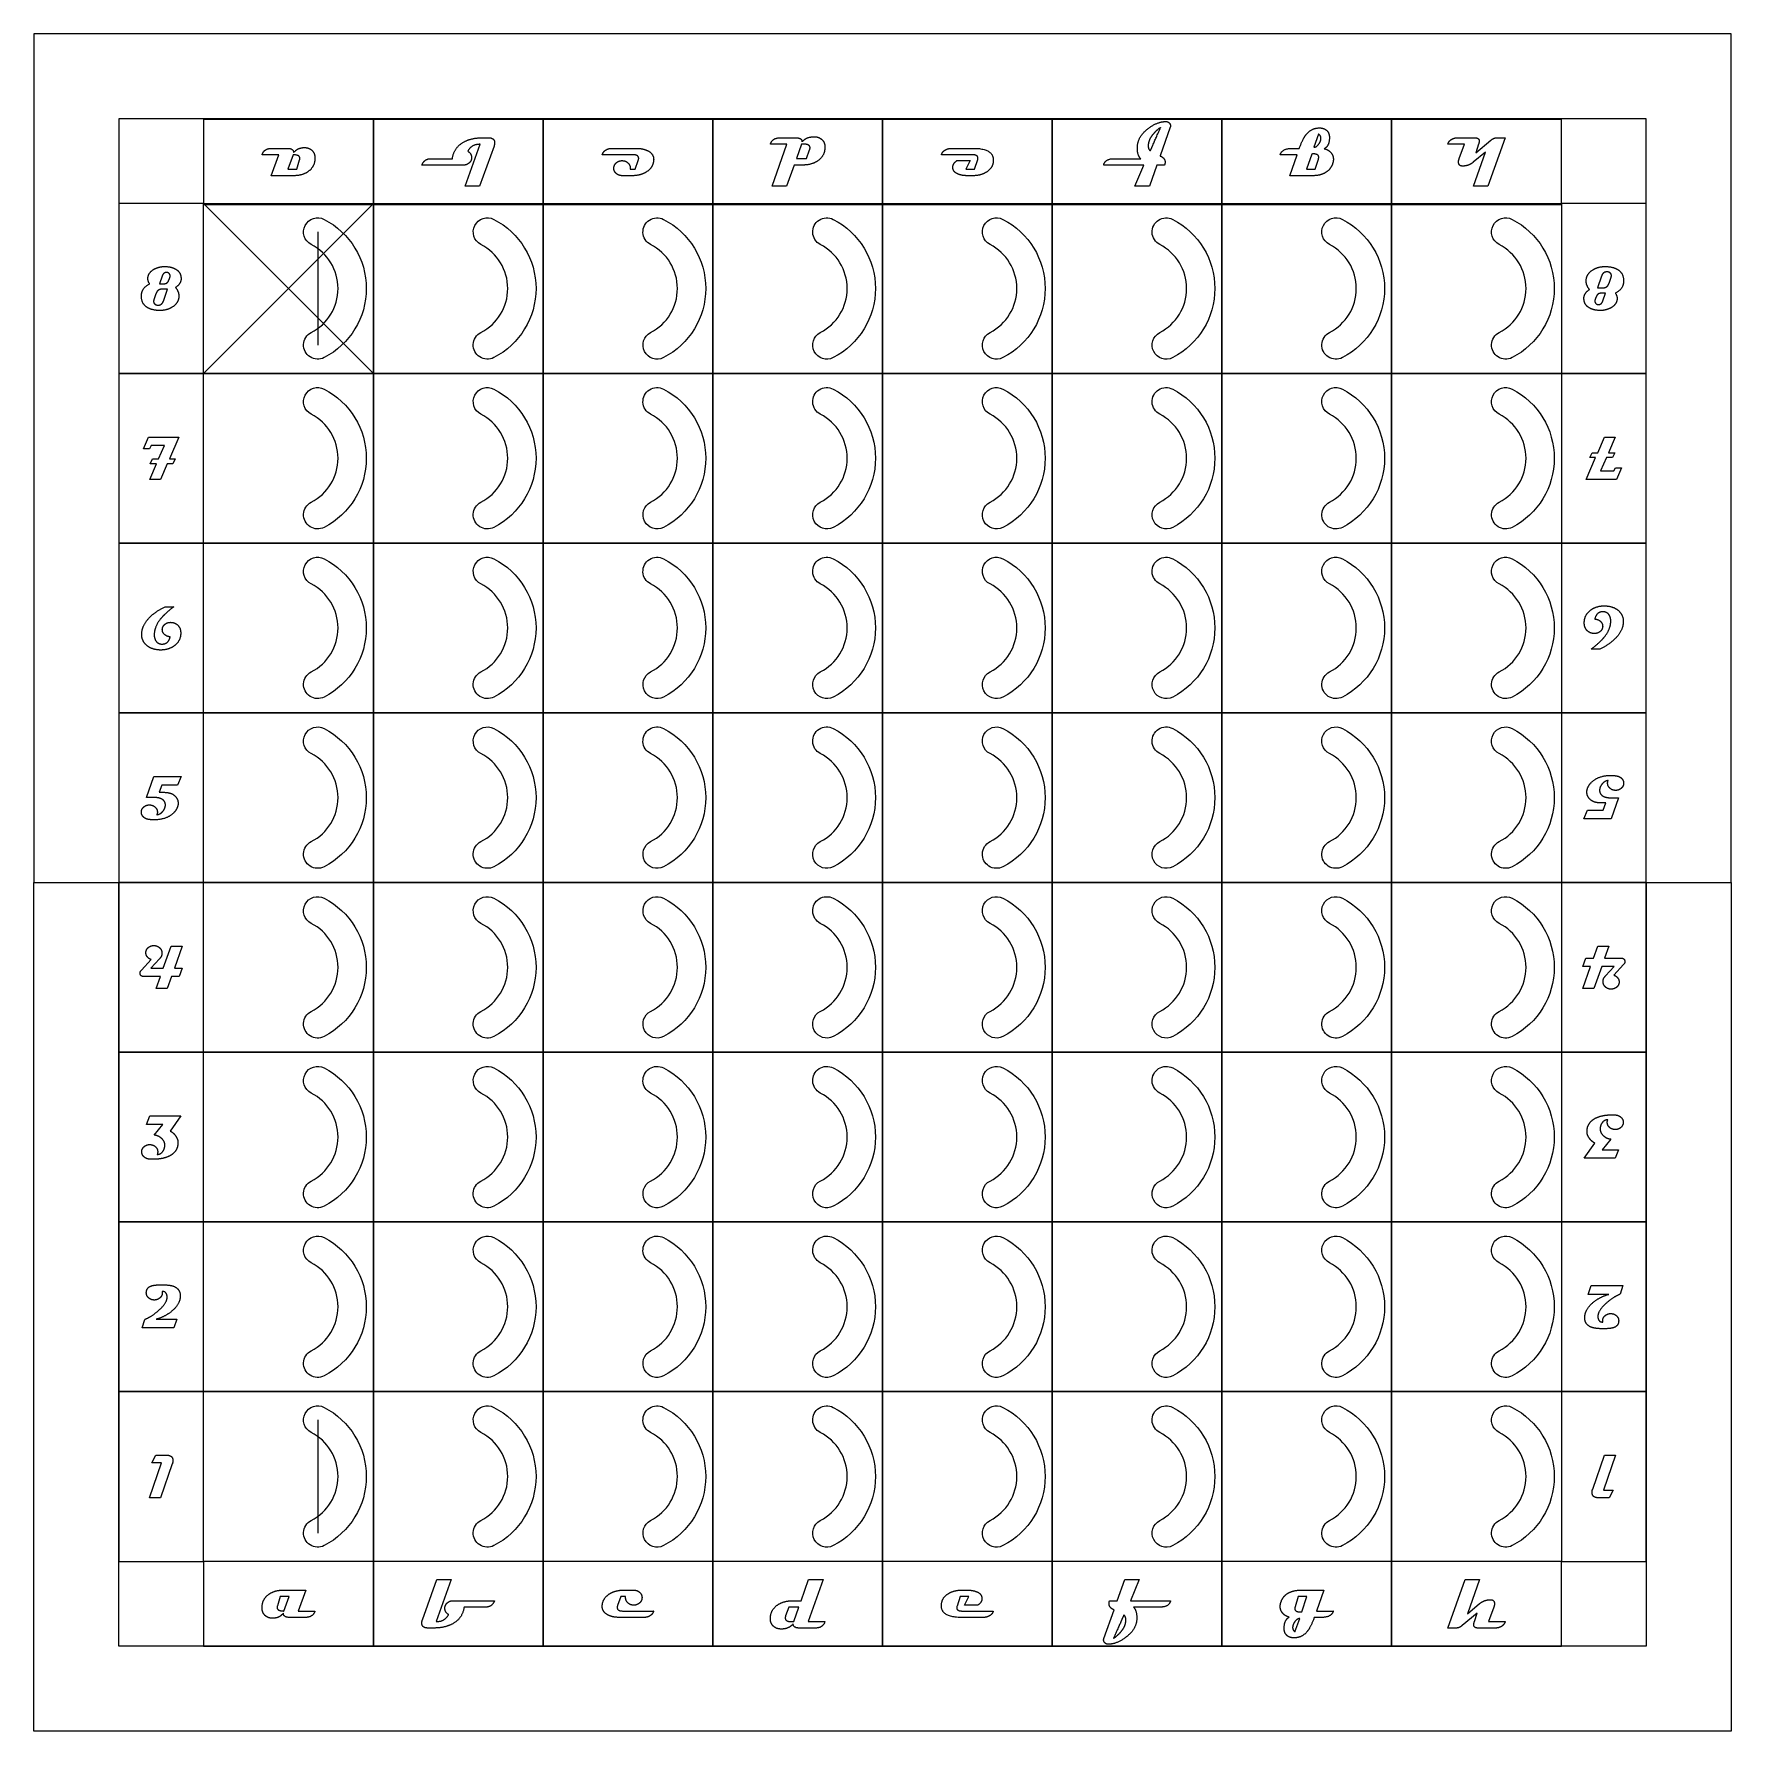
# Model space of a CAD drawing. Header units: millimetres. Extents: x -300 to 300, y -300 to 300.
import ezdxf

# ---------------------------------------------------------------- set-up
doc = ezdxf.new("R2010")
doc.units = ezdxf.units.MM
doc.layers.get('0').update_dxf_attribs({"linetype": 'CONTINUOUS'})

msp = doc.modelspace()

# ---------------------------------------------------------------- linework, layer by layer
for p, q in [((101.72, 267.01), (98.12, 256.85)), ((154.19, 264.61), (152.47, 259.93)), ((-215.88, 259.55), (-210.49, 259.55)), ((-147.54, 246.14), (-142.24, 260.98)), ((-137.35, 260.37), (-142.42, 246.14)), ((-141.63, 263.29), (-139.04, 263.29)), ((-95.67, 259.55), (-87.11, 259.55)), ((-33.77, 261.03), (-39.64, 261.03)), ((-39.06, 246.13), (-33.77, 261.03)), ((-36.16, 263.3), (-30.75, 263.3)), ((-28.64, 261.03), (-30.45, 255.91)), ((-26.84, 255.91), (-25.76, 258.97)), ((24.36, 259.55), (32.27, 259.55)), ((144.82, 259.55), (147.35, 259.55)), ((205.71, 261.03), (199.86, 261.03)), ((203.3, 263.3), (209.35, 263.3)), ((203.91, 255.94), (205.71, 261.03)), ((213.22, 258.21), (208.88, 254.66)), ((208.94, 246.13), (213.22, 258.21)), ((209.72, 258), (215.11, 262.43)), ((210.75, 261.03), (209.72, 258)), ((220.14, 263.3), (214.06, 246.13)), ((217.21, 263.3), (220.14, 263.3)), ((-213.46, 257.27), (-219.36, 257.27)), ((-216.13, 249.88), (-213.46, 257.27)), ((-208.39, 257.27), (-210.19, 252.16)), ((-210.19, 252.16), (-207.05, 252.16)), ((-207.05, 252.16), (-206.06, 255.47)), ((-148.18, 253.62), (-162.88, 253.62)), ((-159.74, 255.9), (-152.06, 255.9)), ((-88.18, 257.27), (-99.1, 257.27)), ((-89.18, 252.16), (-87.46, 252.16)), ((-87.46, 252.16), (-86.35, 255.3)), ((-31.23, 253.64), (-33.89, 246.13)), ((-28.27, 253.64), (-31.23, 253.64)), ((-30.45, 255.91), (-26.84, 255.91)), ((31.9, 257.27), (20.82, 257.27)), ((26.32, 255.21), (31.02, 255.21)), ((31.02, 255.21), (29.49, 252.16)), ((29.49, 252.16), (32.49, 252.16)), ((32.49, 252.16), (33.65, 255.58)), ((92.38, 253.62), (78.18, 253.62)), ((81.85, 255.9), (91.3, 255.9)), ((89.24, 246.14), (92.38, 253.62)), ((97.01, 253.62), (94.36, 246.14)), ((99.69, 253.62), (97.01, 253.62)), ((146.62, 257.27), (140.6, 257.27)), ((144.02, 249.88), (146.62, 257.27)), ((151.8, 257.54), (149.96, 252.16)), ((149.96, 252.16), (152.99, 252.16)), ((152.99, 252.16), (154.13, 255.77)), ((-208.02, 249.88), (-216.13, 249.88)), ((-142.42, 246.14), (-147.54, 246.14)), ((-88.48, 249.88), (-92.06, 249.88)), ((-33.89, 246.13), (-39.06, 246.13)), ((31.99, 249.88), (29.93, 249.88)), ((94.36, 246.14), (89.24, 246.14)), ((152.15, 249.88), (144.02, 249.88)), ((214.06, 246.13), (208.94, 246.13)), ((-240, 240), (-180, 180)), ((-240, 180), (-180, 240)), ((-199.69, 230), (-199.69, 190)), ((-254.69, 214.38), (-255.62, 211.63)), ((-255.62, 211.63), (-254.38, 211.63)), ((254.23, 214.42), (252.82, 210.25)), ((252.82, 210.25), (254.81, 210.25)), ((-252.82, 209.75), (-254.81, 209.75)), ((-254.23, 205.58), (-252.82, 209.75)), ((255.62, 208.37), (254.38, 208.37)), ((254.69, 205.62), (255.62, 208.37)), ((-261.23, 153.35), (-259.54, 157.5)), ((-259.54, 157.5), (-248.77, 157.5)), ((-248.77, 157.5), (-252.12, 149.75)), ((252.86, 151.96), (255.23, 157.5)), ((255.23, 157.5), (259.08, 157.5)), ((259.08, 157.5), (256.66, 151.96)), ((-259.1, 153.35), (-261.23, 153.35)), ((-258.56, 154.46), (-259.1, 153.35)), ((-253.88, 154.46), (-258.56, 154.46)), ((-256, 149.75), (-253.88, 154.46)), ((248.77, 142.5), (252.12, 150.25)), ((250.09, 150.25), (250.9, 151.96)), ((252.12, 150.25), (250.09, 150.25)), ((250.9, 151.96), (252.86, 151.96)), ((256, 150.25), (253.88, 145.54)), ((258.14, 150.25), (256, 150.25)), ((256.66, 151.96), (258.96, 151.96)), ((258.96, 151.96), (258.14, 150.25)), ((-259.08, 142.5), (-256.66, 148.04)), ((-258.96, 148.04), (-258.14, 149.75)), ((-256.66, 148.04), (-258.96, 148.04)), ((-258.14, 149.75), (-256, 149.75)), ((-252.86, 148.04), (-255.23, 142.5)), ((-250.9, 148.04), (-252.86, 148.04)), ((-252.12, 149.75), (-250.09, 149.75)), ((-250.09, 149.75), (-250.9, 148.04)), ((253.88, 145.54), (258.56, 145.54)), ((258.56, 145.54), (259.1, 146.65)), ((259.1, 146.65), (261.23, 146.65)), ((261.23, 146.65), (259.54, 142.5)), ((-255.23, 142.5), (-259.08, 142.5)), ((259.54, 142.5), (248.77, 142.5)), ((-253.62, 97.5), (-250.54, 97.5)), ((253.62, 82.5), (250.54, 82.5)), ((-260.19, 30.04), (-257.56, 37.5)), ((-257.56, 37.5), (-247.98, 37.5)), ((-247.98, 37.5), (-249.27, 34.46)), ((-257.35, 30.04), (-260.19, 30.04)), ((-254.75, 34.46), (-255.69, 31.89)), ((-255.69, 31.89), (-254.18, 31.89)), ((-249.27, 34.46), (-254.75, 34.46)), ((247.98, 22.5), (249.27, 25.54)), ((249.27, 25.54), (254.75, 25.54)), ((255.69, 28.11), (254.18, 28.11)), ((254.75, 25.54), (255.69, 28.11)), ((257.35, 29.96), (260.19, 29.96)), ((260.19, 29.96), (257.56, 22.5)), ((257.56, 22.5), (247.98, 22.5)), ((-254.33, -30.25), (-251.5, -22.5)), ((-251.5, -22.5), (-247.63, -22.5)), ((-247.63, -22.5), (-250.34, -30.25)), ((251.4, -26.71), (252.94, -22.5)), ((252.94, -22.5), (256.78, -22.5)), ((256.78, -22.5), (255.27, -26.71)), ((-262.02, -31.04), (-258.52, -27.25)), ((-255.62, -27), (-258.65, -30.25)), ((247.54, -29.75), (248.65, -26.71)), ((250.34, -29.75), (247.54, -29.75)), ((247.63, -37.5), (250.34, -29.75)), ((248.65, -26.71), (251.4, -26.71)), ((254.33, -29.75), (251.5, -37.5)), ((258.65, -29.75), (254.33, -29.75)), ((255.27, -26.71), (260.84, -26.71)), ((255.62, -33), (258.65, -29.75)), ((262.02, -28.96), (258.52, -32.75)), ((-255.27, -33.29), (-260.84, -33.29)), ((-258.65, -30.25), (-254.33, -30.25)), ((-256.78, -37.5), (-255.27, -33.29)), ((-251.4, -33.29), (-252.94, -37.5)), ((-248.65, -33.29), (-251.4, -33.29)), ((-250.34, -30.25), (-247.54, -30.25)), ((-247.54, -30.25), (-248.65, -33.29)), ((-252.94, -37.5), (-256.78, -37.5)), ((251.5, -37.5), (247.63, -37.5)), ((-260.22, -85.54), (-259.05, -82.5)), ((-259.05, -82.5), (-248.11, -82.5)), ((-248.11, -82.5), (-251.8, -87.87)), ((-254.4, -85.54), (-260.22, -85.54)), ((-257.49, -89.31), (-254.4, -85.54)), ((248.11, -97.5), (251.8, -92.13)), ((257.49, -90.69), (254.4, -94.46)), ((254.4, -94.46), (260.22, -94.46)), ((260.22, -94.46), (259.05, -97.5)), ((259.05, -97.5), (248.11, -97.5)), ((249.5, -145.6), (250.6, -142.5)), ((250.6, -142.5), (261.73, -142.5)), ((261.73, -142.5), (260.82, -145.54)), ((-254.53, -144.6), (-254.66, -144.6)), ((256.8, -145.6), (249.5, -145.6)), ((-261.73, -157.5), (-260.82, -154.46)), ((-256.8, -154.4), (-249.5, -154.4)), ((-249.5, -154.4), (-250.6, -157.5)), ((254.53, -155.4), (254.66, -155.4)), ((-250.6, -157.5), (-261.73, -157.5)), ((-199.69, -190), (-199.69, -230)), ((-258.31, -205.21), (-256.89, -202.5)), ((-256.89, -202.5), (-252.72, -202.5)), ((251.08, -214.46), (255.27, -202.5)), ((259.14, -202.5), (254.93, -214.79)), ((255.27, -202.5), (259.14, -202.5)), ((-259.14, -217.5), (-254.93, -205.21)), ((-254.93, -205.21), (-258.31, -205.21)), ((-251.08, -205.54), (-255.27, -217.5)), ((254.93, -214.79), (258.31, -214.79)), ((258.31, -214.79), (256.89, -217.5)), ((-255.27, -217.5), (-259.14, -217.5)), ((256.89, -217.5), (252.72, -217.5)), ((-211.98, -250.17), (-203.87, -250.17)), ((-203.87, -250.17), (-206.54, -257.56)), ((-162.65, -260.66), (-157.58, -246.43)), ((-152.46, -246.43), (-157.76, -261.27)), ((-157.58, -246.43), (-152.46, -246.43)), ((-91.52, -250.17), (-87.94, -250.17)), ((-28.77, -253.92), (-26.11, -246.41)), ((-20.94, -246.41), (-26.23, -261.31)), ((-26.11, -246.41), (-20.94, -246.41)), ((28.01, -250.17), (30.07, -250.17)), ((82.99, -253.91), (85.64, -246.43)), ((85.64, -246.43), (90.76, -246.43)), ((90.76, -246.43), (87.62, -253.91)), ((147.85, -250.17), (155.98, -250.17)), ((155.98, -250.17), (153.38, -257.56)), ((199.86, -263.59), (205.94, -246.41)), ((205.94, -246.41), (211.06, -246.41)), ((211.06, -246.41), (206.78, -258.5)), ((-212.95, -252.44), (-213.94, -255.75)), ((-209.81, -252.44), (-212.95, -252.44)), ((-211.61, -257.56), (-209.81, -252.44)), ((-206.54, -257.56), (-200.64, -257.56)), ((-151.82, -253.91), (-137.12, -253.91)), ((-140.26, -256.18), (-147.94, -256.18)), ((-92.54, -252.44), (-93.65, -255.58)), ((-90.82, -252.44), (-92.54, -252.44)), ((-91.82, -257.56), (-80.9, -257.56)), ((-33.16, -256.19), (-34.24, -259.25)), ((-29.55, -256.19), (-33.16, -256.19)), ((-31.73, -253.92), (-28.77, -253.92)), ((-31.36, -261.31), (-29.55, -256.19)), ((27.51, -252.44), (26.35, -255.87)), ((30.51, -252.44), (27.51, -252.44)), ((28.1, -257.56), (39.18, -257.56)), ((28.98, -255.5), (30.51, -252.44)), ((33.68, -255.5), (28.98, -255.5)), ((78.28, -267.3), (81.88, -257.13)), ((80.31, -253.91), (82.99, -253.91)), ((87.62, -253.91), (101.82, -253.91)), ((98.15, -256.18), (88.7, -256.18)), ((147.01, -252.44), (145.87, -256.05)), ((150.04, -252.44), (147.01, -252.44)), ((148.2, -257.83), (150.04, -252.44)), ((153.38, -257.56), (159.4, -257.56)), ((206.78, -258.5), (211.12, -254.94)), ((216.09, -256.22), (214.29, -261.31)), ((-204.12, -259.83), (-209.51, -259.83)), ((-158.37, -263.57), (-160.96, -263.57)), ((-84.33, -259.83), (-92.89, -259.83)), ((-23.84, -263.59), (-29.25, -263.59)), ((-26.23, -261.31), (-20.36, -261.31)), ((35.64, -259.83), (27.73, -259.83)), ((145.81, -264.89), (147.53, -260.22)), ((155.18, -259.83), (152.65, -259.83)), ((202.79, -263.59), (199.86, -263.59)), ((210.28, -258.28), (204.89, -262.72)), ((209.25, -261.31), (210.28, -258.28)), ((216.7, -263.59), (210.65, -263.59)), ((214.29, -261.31), (220.14, -261.31))]:
    msp.add_line(p, q)
for points in [[(-300, 0), (300, 0), (300, 300), (-300, 300)], [(-270, 0), (270, 0), (270, 270), (-270, 270)], [(-180, 269.72), (-240, 269.72), (-240, 239.72), (-180, 239.72)], [(-120, 269.72), (-180, 269.72), (-180, 239.72), (-120, 239.72)], [(-60, 269.72), (-120, 269.72), (-120, 239.72), (-60, 239.72)], [(0, 269.72), (-60, 269.72), (-60, 239.72), (0, 239.72)], [(60, 269.72), (0, 269.72), (0, 239.72), (60, 239.72)], [(120, 269.72), (60, 269.72), (60, 239.72), (120, 239.72)], [(180, 269.72), (120, 269.72), (120, 239.72), (180, 239.72)], [(240, 269.72), (180, 269.72), (180, 239.72), (240, 239.72)], [(-270, 180), (-240, 180), (-240, 240), (-270, 240)], [(-180, 180), (-240, 180), (-240, 240), (-180, 240)], [(-120, 180), (-180, 180), (-180, 240), (-120, 240)], [(-60, 180), (-120, 180), (-120, 240), (-60, 240)], [(0, 180), (-60, 180), (-60, 240), (0, 240)], [(60, 180), (0, 180), (0, 240), (60, 240)], [(120, 180), (60, 180), (60, 240), (120, 240)], [(180, 180), (120, 180), (120, 240), (180, 240)], [(240, 180), (180, 180), (180, 240), (240, 240)], [(270, 240), (240, 240), (240, 180), (270, 180)], [(-270, 120), (-240, 120), (-240, 180), (-270, 180)], [(-180, 120), (-240, 120), (-240, 180), (-180, 180)], [(-120, 120), (-180, 120), (-180, 180), (-120, 180)], [(-60, 120), (-120, 120), (-120, 180), (-60, 180)], [(0, 120), (-60, 120), (-60, 180), (0, 180)], [(60, 120), (0, 120), (0, 180), (60, 180)], [(120, 120), (60, 120), (60, 180), (120, 180)], [(180, 120), (120, 120), (120, 180), (180, 180)], [(240, 120), (180, 120), (180, 180), (240, 180)], [(270, 180), (240, 180), (240, 120), (270, 120)], [(-270, 60), (-240, 60), (-240, 120), (-270, 120)], [(-180, 60), (-240, 60), (-240, 120), (-180, 120)], [(-120, 60), (-180, 60), (-180, 120), (-120, 120)], [(-60, 60), (-120, 60), (-120, 120), (-60, 120)], [(0, 60), (-60, 60), (-60, 120), (0, 120)], [(60, 60), (0, 60), (0, 120), (60, 120)], [(120, 60), (60, 60), (60, 120), (120, 120)], [(180, 60), (120, 60), (120, 120), (180, 120)], [(240, 60), (180, 60), (180, 120), (240, 120)], [(270, 120), (240, 120), (240, 60), (270, 60)], [(-270, 0), (-240, 0), (-240, 60), (-270, 60)], [(-180, 0), (-240, 0), (-240, 60), (-180, 60)], [(-120, 0), (-180, 0), (-180, 60), (-120, 60)], [(-60, 0), (-120, 0), (-120, 60), (-60, 60)], [(0, 0), (-60, 0), (-60, 60), (0, 60)], [(60, 0), (0, 0), (0, 60), (60, 60)], [(120, 0), (60, 0), (60, 60), (120, 60)], [(180, 0), (120, 0), (120, 60), (180, 60)], [(240, 0), (180, 0), (180, 60), (240, 60)], [(270, 60), (240, 60), (240, 0), (270, 0)], [(-300, 0), (300, 0), (300, -300), (-300, -300)], [(-270, -60), (-240, -60), (-240, 0), (-270, 0)], [(-270, 0), (270, 0), (270, -270), (-270, -270)], [(-180, -60), (-240, -60), (-240, 0), (-180, 0)], [(-120, -60), (-180, -60), (-180, 0), (-120, 0)], [(-60, -60), (-120, -60), (-120, 0), (-60, 0)], [(0, -60), (-60, -60), (-60, 0), (0, 0)], [(60, -60), (0, -60), (0, 0), (60, 0)], [(120, -60), (60, -60), (60, 0), (120, 0)], [(180, -60), (120, -60), (120, 0), (180, 0)], [(240, -60), (180, -60), (180, 0), (240, 0)], [(270, 0), (240, 0), (240, -60), (270, -60)], [(-270, -120), (-240, -120), (-240, -60), (-270, -60)], [(-180, -120), (-240, -120), (-240, -60), (-180, -60)], [(-120, -120), (-180, -120), (-180, -60), (-120, -60)], [(-60, -120), (-120, -120), (-120, -60), (-60, -60)], [(0, -120), (-60, -120), (-60, -60), (0, -60)], [(60, -120), (0, -120), (0, -60), (60, -60)], [(120, -120), (60, -120), (60, -60), (120, -60)], [(180, -120), (120, -120), (120, -60), (180, -60)], [(240, -120), (180, -120), (180, -60), (240, -60)], [(270, -60), (240, -60), (240, -120), (270, -120)], [(-270, -180), (-240, -180), (-240, -120), (-270, -120)], [(-180, -180), (-240, -180), (-240, -120), (-180, -120)], [(-120, -180), (-180, -180), (-180, -120), (-120, -120)], [(-60, -180), (-120, -180), (-120, -120), (-60, -120)], [(0, -180), (-60, -180), (-60, -120), (0, -120)], [(60, -180), (0, -180), (0, -120), (60, -120)], [(120, -180), (60, -180), (60, -120), (120, -120)], [(180, -180), (120, -180), (120, -120), (180, -120)], [(240, -180), (180, -180), (180, -120), (240, -120)], [(270, -120), (240, -120), (240, -180), (270, -180)], [(-270, -240), (-240, -240), (-240, -180), (-270, -180)], [(-240, -180), (-180, -180), (-180, -240), (-240, -240)], [(-120, -240), (-180, -240), (-180, -180), (-120, -180)], [(-60, -240), (-120, -240), (-120, -180), (-60, -180)], [(0, -240), (-60, -240), (-60, -180), (0, -180)], [(60, -240), (0, -240), (0, -180), (60, -180)], [(120, -240), (60, -240), (60, -180), (120, -180)], [(180, -240), (120, -240), (120, -180), (180, -180)], [(240, -240), (180, -240), (180, -180), (240, -180)], [(270, -180), (240, -180), (240, -240), (270, -240)], [(-240, -270), (-180, -270), (-180, -240), (-240, -240)], [(-180, -270), (-120, -270), (-120, -240), (-180, -240)], [(-120, -270), (-60, -270), (-60, -240), (-120, -240)], [(-60, -270), (0, -270), (0, -240), (-60, -240)], [(0, -270), (60, -270), (60, -240), (0, -240)], [(60, -270), (120, -270), (120, -240), (60, -240)], [(120, -270), (180, -270), (180, -240), (120, -240)], [(180, -270), (240, -270), (240, -240), (180, -240)]]:
    msp.add_lwpolyline(points, close=True)
for points in [[(-201.98, 194.44, 0.609612), (-201.98, 225.56, -1), (-197.4, 234.44, -0.609612), (-197.4, 185.56, -1)], [(-141.98, 194.44, 0.609612), (-141.98, 225.56, -1), (-137.4, 234.44, -0.609612), (-137.4, 185.56, -1)], [(-81.98, 194.44, 0.609612), (-81.98, 225.56, -1), (-77.4, 234.44, -0.609612), (-77.4, 185.56, -1)], [(-21.98, 194.44, 0.609612), (-21.98, 225.56, -1), (-17.4, 234.44, -0.609612), (-17.4, 185.56, -1)], [(38.02, 194.44, 0.609612), (38.02, 225.56, -1), (42.6, 234.44, -0.609612), (42.6, 185.56, -1)], [(98.02, 194.44, 0.609612), (98.02, 225.56, -1), (102.6, 234.44, -0.609612), (102.6, 185.56, -1)], [(158.02, 194.44, 0.609612), (158.02, 225.56, -1), (162.6, 234.44, -0.609612), (162.6, 185.56, -1)], [(218.02, 194.44, 0.609612), (218.02, 225.56, -1), (222.6, 234.44, -0.609612), (222.6, 185.56, -1)], [(-201.98, 134.44, 0.609612), (-201.98, 165.56, -1), (-197.4, 174.44, -0.609612), (-197.4, 125.56, -1)], [(-141.98, 134.44, 0.609612), (-141.98, 165.56, -1), (-137.4, 174.44, -0.609612), (-137.4, 125.56, -1)], [(-81.98, 134.44, 0.609612), (-81.98, 165.56, -1), (-77.4, 174.44, -0.609612), (-77.4, 125.56, -1)], [(-21.98, 134.44, 0.609612), (-21.98, 165.56, -1), (-17.4, 174.44, -0.609612), (-17.4, 125.56, -1)], [(38.02, 134.44, 0.609612), (38.02, 165.56, -1), (42.6, 174.44, -0.609612), (42.6, 125.56, -1)], [(98.02, 134.44, 0.609612), (98.02, 165.56, -1), (102.6, 174.44, -0.609612), (102.6, 125.56, -1)], [(158.02, 134.44, 0.609612), (158.02, 165.56, -1), (162.6, 174.44, -0.609612), (162.6, 125.56, -1)], [(218.02, 134.44, 0.609612), (218.02, 165.56, -1), (222.6, 174.44, -0.609612), (222.6, 125.56, -1)], [(-201.98, 74.44, 0.609612), (-201.98, 105.56, -1), (-197.4, 114.44, -0.609612), (-197.4, 65.56, -1)], [(-141.98, 74.44, 0.609612), (-141.98, 105.56, -1), (-137.4, 114.44, -0.609612), (-137.4, 65.56, -1)], [(-81.98, 74.44, 0.609612), (-81.98, 105.56, -1), (-77.4, 114.44, -0.609612), (-77.4, 65.56, -1)], [(-21.98, 74.44, 0.609612), (-21.98, 105.56, -1), (-17.4, 114.44, -0.609612), (-17.4, 65.56, -1)], [(38.02, 74.44, 0.609612), (38.02, 105.56, -1), (42.6, 114.44, -0.609612), (42.6, 65.56, -1)], [(98.02, 74.44, 0.609612), (98.02, 105.56, -1), (102.6, 114.44, -0.609612), (102.6, 65.56, -1)], [(158.02, 74.44, 0.609612), (158.02, 105.56, -1), (162.6, 114.44, -0.609612), (162.6, 65.56, -1)], [(218.02, 74.44, 0.609612), (218.02, 105.56, -1), (222.6, 114.44, -0.609612), (222.6, 65.56, -1)], [(-201.98, 14.44, 0.609612), (-201.98, 45.56, -1), (-197.4, 54.44, -0.609612), (-197.4, 5.56, -1)], [(-141.98, 14.44, 0.609612), (-141.98, 45.56, -1), (-137.4, 54.44, -0.609612), (-137.4, 5.56, -1)], [(-81.98, 14.44, 0.609612), (-81.98, 45.56, -1), (-77.4, 54.44, -0.609612), (-77.4, 5.56, -1)], [(-21.98, 14.44, 0.609612), (-21.98, 45.56, -1), (-17.4, 54.44, -0.609612), (-17.4, 5.56, -1)], [(38.02, 14.44, 0.609612), (38.02, 45.56, -1), (42.6, 54.44, -0.609612), (42.6, 5.56, -1)], [(98.02, 14.44, 0.609612), (98.02, 45.56, -1), (102.6, 54.44, -0.609612), (102.6, 5.56, -1)], [(158.02, 14.44, 0.609612), (158.02, 45.56, -1), (162.6, 54.44, -0.609612), (162.6, 5.56, -1)], [(218.02, 14.44, 0.609612), (218.02, 45.56, -1), (222.6, 54.44, -0.609612), (222.6, 5.56, -1)], [(-201.98, -45.56, 0.609612), (-201.98, -14.44, -1), (-197.4, -5.56, -0.609612), (-197.4, -54.44, -1)], [(-141.98, -45.56, 0.609612), (-141.98, -14.44, -1), (-137.4, -5.56, -0.609612), (-137.4, -54.44, -1)], [(-81.98, -45.56, 0.609612), (-81.98, -14.44, -1), (-77.4, -5.56, -0.609612), (-77.4, -54.44, -1)], [(-21.98, -45.56, 0.609612), (-21.98, -14.44, -1), (-17.4, -5.56, -0.609612), (-17.4, -54.44, -1)], [(38.02, -45.56, 0.609612), (38.02, -14.44, -1), (42.6, -5.56, -0.609612), (42.6, -54.44, -1)], [(98.02, -45.56, 0.609612), (98.02, -14.44, -1), (102.6, -5.56, -0.609612), (102.6, -54.44, -1)], [(158.02, -45.56, 0.609612), (158.02, -14.44, -1), (162.6, -5.56, -0.609612), (162.6, -54.44, -1)], [(218.02, -45.56, 0.609612), (218.02, -14.44, -1), (222.6, -5.56, -0.609612), (222.6, -54.44, -1)], [(-201.98, -105.56, 0.609612), (-201.98, -74.44, -1), (-197.4, -65.56, -0.609612), (-197.4, -114.44, -1)], [(-141.98, -105.56, 0.609612), (-141.98, -74.44, -1), (-137.4, -65.56, -0.609612), (-137.4, -114.44, -1)], [(-81.98, -105.56, 0.609612), (-81.98, -74.44, -1), (-77.4, -65.56, -0.609612), (-77.4, -114.44, -1)], [(-21.98, -105.56, 0.609612), (-21.98, -74.44, -1), (-17.4, -65.56, -0.609612), (-17.4, -114.44, -1)], [(38.02, -105.56, 0.609612), (38.02, -74.44, -1), (42.6, -65.56, -0.609612), (42.6, -114.44, -1)], [(98.02, -105.56, 0.609612), (98.02, -74.44, -1), (102.6, -65.56, -0.609612), (102.6, -114.44, -1)], [(158.02, -105.56, 0.609612), (158.02, -74.44, -1), (162.6, -65.56, -0.609612), (162.6, -114.44, -1)], [(218.02, -105.56, 0.609612), (218.02, -74.44, -1), (222.6, -65.56, -0.609612), (222.6, -114.44, -1)], [(-201.98, -165.56, 0.609612), (-201.98, -134.44, -1), (-197.4, -125.56, -0.609612), (-197.4, -174.44, -1)], [(-141.98, -165.56, 0.609612), (-141.98, -134.44, -1), (-137.4, -125.56, -0.609612), (-137.4, -174.44, -1)], [(-81.98, -165.56, 0.609612), (-81.98, -134.44, -1), (-77.4, -125.56, -0.609612), (-77.4, -174.44, -1)], [(-21.98, -165.56, 0.609612), (-21.98, -134.44, -1), (-17.4, -125.56, -0.609612), (-17.4, -174.44, -1)], [(38.02, -165.56, 0.609612), (38.02, -134.44, -1), (42.6, -125.56, -0.609612), (42.6, -174.44, -1)], [(98.02, -165.56, 0.609612), (98.02, -134.44, -1), (102.6, -125.56, -0.609612), (102.6, -174.44, -1)], [(158.02, -165.56, 0.609612), (158.02, -134.44, -1), (162.6, -125.56, -0.609612), (162.6, -174.44, -1)], [(218.02, -165.56, 0.609612), (218.02, -134.44, -1), (222.6, -125.56, -0.609612), (222.6, -174.44, -1)], [(-201.98, -225.56, 0.609612), (-201.98, -194.44, -1), (-197.4, -185.56, -0.609612), (-197.4, -234.44, -1)], [(-141.98, -225.56, 0.609612), (-141.98, -194.44, -1), (-137.4, -185.56, -0.609612), (-137.4, -234.44, -1)], [(-81.98, -225.56, 0.609612), (-81.98, -194.44, -1), (-77.4, -185.56, -0.609612), (-77.4, -234.44, -1)], [(-21.98, -225.56, 0.609612), (-21.98, -194.44, -1), (-17.4, -185.56, -0.609612), (-17.4, -234.44, -1)], [(38.02, -225.56, 0.609612), (38.02, -194.44, -1), (42.6, -185.56, -0.609612), (42.6, -234.44, -1)], [(98.02, -225.56, 0.609612), (98.02, -194.44, -1), (102.6, -185.56, -0.609612), (102.6, -234.44, -1)], [(158.02, -225.56, 0.609612), (158.02, -194.44, -1), (162.6, -185.56, -0.609612), (162.6, -234.44, -1)], [(218.02, -225.56, 0.609612), (218.02, -194.44, -1), (222.6, -185.56, -0.609612), (222.6, -234.44, -1)]]:
    msp.add_lwpolyline(points, format="xyb", close=True)
for points in [[(90.11, 260.15), (90.25, 263.74), (93.94, 266.56)], [(93.94, 266.56), (97.27, 269.1), (100.33, 269.02)], [(95.91, 264.82), (94.67, 263.43), (94.3, 262.34)], [(94.68, 258.68), (95.85, 261.41), (98.32, 266.87)], [(98.32, 266.87), (97.17, 266.27), (95.91, 264.82)], [(100.33, 269.02), (100.91, 269), (101.36, 268.56)], [(101.36, 268.56), (101.82, 268.12), (101.82, 267.51)], [(101.82, 267.51), (101.82, 267.27), (101.72, 267.01)], [(147.35, 259.55), (148.61, 262.99), (149.86, 264.52)], [(149.86, 264.52), (151.7, 266.77), (154.51, 266.77)], [(155, 263.1), (155, 264.04), (154.19, 264.61)], [(154.51, 266.77), (156.11, 266.77), (157.05, 265.88)], [(157.05, 265.88), (158, 264.99), (158, 263.42)], [(-219.36, 257.27), (-218.68, 259.55), (-215.88, 259.55)], [(-210.49, 259.55), (-208.19, 259.55), (-208.19, 258.07)], [(-208.19, 258.07), (-206.64, 259.83), (-204.38, 259.83)], [(-204.38, 259.83), (-202.71, 259.83), (-201.68, 258.81)], [(-201.68, 258.81), (-200.64, 257.79), (-200.64, 256.14)], [(-152.06, 255.9), (-151.51, 259.96), (-147.87, 261.88)], [(-147.87, 261.88), (-145.2, 263.29), (-141.63, 263.29)], [(-142.24, 260.98), (-145.29, 261.06), (-146.59, 258.54)], [(-146.59, 258.54), (-145.27, 257.71), (-145.27, 256.29)], [(-139.04, 263.29), (-138.34, 263.29), (-137.82, 262.95)], [(-137.82, 262.95), (-137.12, 262.49), (-137.12, 261.57)], [(-137.12, 261.57), (-137.12, 261.04), (-137.35, 260.37)], [(-99.1, 257.27), (-98.78, 258.38), (-97.79, 258.99)], [(-97.79, 258.99), (-96.88, 259.55), (-95.67, 259.55)], [(-87.11, 259.55), (-84.67, 259.55), (-83.01, 258.72)], [(-83.01, 258.72), (-80.9, 257.69), (-80.9, 255.6)], [(-39.64, 261.03), (-38.93, 263.3), (-36.16, 263.3)], [(-30.75, 263.3), (-28.4, 263.3), (-28.44, 261.82)], [(-26.82, 260.94), (-27.25, 261.03), (-28.64, 261.03)], [(-28.44, 261.82), (-26.88, 263.66), (-24.25, 263.66)], [(-25.61, 259.73), (-25.61, 260.69), (-26.82, 260.94)], [(-25.76, 258.97), (-25.61, 259.39), (-25.61, 259.73)], [(-24.25, 263.66), (-22.53, 263.66), (-21.46, 262.69)], [(-20.36, 259.99), (-20.36, 256.9), (-22.86, 255.16)], [(-21.46, 262.69), (-20.36, 261.7), (-20.36, 259.99)], [(20.82, 257.27), (21.12, 258.37), (22.18, 258.99)], [(22.18, 258.99), (23.13, 259.55), (24.36, 259.55)], [(32.27, 259.55), (39.18, 259.55), (39.18, 255.38)], [(91.3, 255.9), (89.99, 257.1), (90.11, 260.15)], [(94.3, 262.34), (93.93, 261.25), (93.93, 260.43)], [(93.93, 260.43), (93.93, 259.26), (94.68, 258.68)], [(140.6, 257.27), (141.25, 259.55), (144.82, 259.55)], [(152.47, 259.93), (153.39, 259.93), (154.19, 260.99)], [(154.19, 260.99), (155, 262.05), (155, 263.1)], [(158, 263.42), (158, 260.33), (156.19, 259.43)], [(156.19, 259.43), (157.53, 259.12), (158.39, 258.2)], [(158.39, 258.2), (159.4, 257.15), (159.4, 255.65)], [(199.86, 261.03), (200.23, 262.28), (201.44, 262.87)], [(201.44, 262.87), (202.3, 263.3), (203.3, 263.3)], [(209.35, 263.3), (210.96, 263.3), (210.96, 262.14)], [(210.96, 262.14), (210.96, 261.68), (210.75, 261.03)], [(215.11, 262.43), (216.11, 263.3), (217.21, 263.3)], [(-205.97, 256.04), (-205.97, 257.27), (-208.39, 257.27)], [(-206.06, 255.47), (-205.97, 255.78), (-205.97, 256.04)], [(-200.64, 256.14), (-200.64, 253.17), (-202.91, 251.45)], [(-162.88, 253.62), (-161.94, 255.9), (-159.74, 255.9)], [(-146.13, 254.4), (-146.99, 253.62), (-148.18, 253.62)], [(-145.27, 256.29), (-145.27, 255.18), (-146.13, 254.4)], [(-94.98, 252.53), (-94.98, 253.65), (-94.12, 254.43)], [(-94.12, 250.65), (-94.98, 251.42), (-94.98, 252.53)], [(-94.12, 254.43), (-93.26, 255.21), (-92.06, 255.21)], [(-92.06, 255.21), (-90.85, 255.21), (-90.01, 254.42)], [(-90.01, 254.42), (-89.16, 253.64), (-89.18, 252.5)], [(-89.18, 252.5), (-89.18, 252.5), (-89.18, 252.16)], [(-86.2, 256.02), (-86.2, 257.27), (-88.18, 257.27)], [(-86.35, 255.3), (-86.2, 255.7), (-86.2, 256.02)], [(-80.93, 255.13), (-81.22, 252.58), (-83.57, 251.15)], [(-80.9, 255.6), (-80.9, 255.37), (-80.93, 255.13)], [(-22.86, 255.16), (-25.06, 253.64), (-28.27, 253.64)], [(24.85, 252.68), (24.78, 254.2), (26.32, 255.21)], [(26.76, 250.44), (24.94, 251.18), (24.85, 252.68)], [(33.75, 256.12), (33.75, 257.27), (31.9, 257.27)], [(33.65, 255.58), (33.75, 255.88), (33.75, 256.12)], [(39.18, 255.38), (39.18, 252.71), (36.82, 251.19)], [(78.18, 253.62), (78.64, 255.9), (81.85, 255.9)], [(98.12, 256.85), (98.85, 256.65), (99.35, 256.08)], [(99.35, 256.08), (99.91, 255.45), (99.91, 254.64)], [(99.91, 254.64), (99.91, 254.15), (99.69, 253.62)], [(152.13, 257.56), (151.91, 257.54), (151.8, 257.54)], [(152.47, 257.57), (152.35, 257.57), (152.13, 257.56)], [(154.23, 256.36), (154.23, 257.57), (152.47, 257.57)], [(154.13, 255.77), (154.23, 256.09), (154.23, 256.36)], [(159.22, 254.43), (158.61, 252.11), (156.53, 250.93)], [(159.4, 255.65), (159.4, 255.07), (159.22, 254.43)], [(203.65, 254.73), (203.65, 255.26), (203.91, 255.94)], [(205.07, 253.28), (203.65, 253.28), (203.65, 254.73)], [(208.88, 254.66), (207.21, 253.28), (205.07, 253.28)], [(-202.91, 251.45), (-204.98, 249.88), (-208.02, 249.88)], [(-92.06, 249.88), (-93.27, 249.88), (-94.12, 250.65)], [(-83.57, 251.15), (-85.65, 249.88), (-88.48, 249.88)], [(29.93, 249.88), (28.12, 249.88), (26.76, 250.44)], [(36.82, 251.19), (34.79, 249.88), (31.99, 249.88)], [(156.53, 250.93), (154.71, 249.88), (152.15, 249.88)], [(-259.71, 213.52), (-259.71, 215.5), (-257.68, 216.72)], [(-257.68, 216.72), (-255.94, 217.77), (-253.85, 217.77)], [(-253.85, 217.77), (-251.47, 217.77), (-249.9, 216.86)], [(-249.9, 216.86), (-247.98, 215.74), (-247.98, 213.52)], [(248.77, 212.67), (248.77, 215.05), (250.96, 216.5)], [(250.96, 216.5), (252.89, 217.77), (255.4, 217.77)], [(255.4, 217.77), (258.3, 217.77), (259.98, 216.68)], [(259.98, 216.68), (262.02, 215.39), (262.02, 212.67)], [(-262.02, 207.33), (-262.02, 210.09), (-259.13, 211.69)], [(-259.13, 211.69), (-259.71, 212.53), (-259.71, 213.52)], [(-253.09, 215.67), (-254.24, 215.67), (-254.69, 214.38)], [(-254.38, 211.63), (-253.22, 211.63), (-252.7, 212.23)], [(-252.2, 215.31), (-252.56, 215.67), (-253.09, 215.67)], [(-252.7, 212.23), (-252.4, 212.59), (-251.96, 213.83)], [(-251.84, 214.42), (-251.84, 214.96), (-252.2, 215.31)], [(-251.96, 213.83), (-251.84, 214.13), (-251.84, 214.42)], [(-247.98, 213.52), (-247.98, 211.62), (-249.96, 210.34)], [(-249.96, 210.34), (-248.77, 208.96), (-248.77, 207.33)], [(249.96, 209.66), (248.77, 211.04), (248.77, 212.67)], [(256.12, 215.88), (254.72, 215.88), (254.23, 214.42)], [(254.81, 210.25), (255.72, 210.25), (256.3, 210.86)], [(257.21, 215.54), (256.75, 215.88), (256.12, 215.88)], [(256.3, 210.86), (256.72, 211.33), (257.06, 212.29)], [(257.06, 212.29), (257.32, 213.09), (257.59, 213.9)], [(257.71, 214.58), (257.71, 215.17), (257.21, 215.54)], [(257.59, 213.9), (257.71, 214.26), (257.71, 214.58)], [(262.02, 212.67), (262.02, 209.91), (259.13, 208.31)], [(-259.98, 203.32), (-262.02, 204.61), (-262.02, 207.33)], [(-257.59, 206.1), (-257.71, 205.74), (-257.71, 205.42)], [(-257.71, 205.42), (-257.71, 204.83), (-257.21, 204.46)], [(-257.06, 207.71), (-257.32, 206.91), (-257.59, 206.1)], [(-257.21, 204.46), (-256.75, 204.12), (-256.12, 204.12)], [(-256.3, 209.14), (-256.72, 208.67), (-257.06, 207.71)], [(-254.81, 209.75), (-255.72, 209.75), (-256.3, 209.14)], [(-256.12, 204.12), (-254.72, 204.12), (-254.23, 205.58)], [(-248.77, 207.33), (-248.77, 204.95), (-250.96, 203.5)], [(247.98, 206.48), (247.98, 208.38), (249.96, 209.66)], [(249.9, 203.14), (247.98, 204.26), (247.98, 206.48)], [(251.96, 206.17), (251.84, 205.87), (251.84, 205.58)], [(251.84, 205.58), (251.84, 205.04), (252.2, 204.69)], [(252.7, 207.77), (252.4, 207.41), (251.96, 206.17)], [(252.2, 204.69), (252.56, 204.33), (253.09, 204.33)], [(254.38, 208.37), (253.22, 208.37), (252.7, 207.77)], [(253.09, 204.33), (254.24, 204.33), (254.69, 205.62)], [(259.71, 206.48), (259.71, 204.5), (257.68, 203.28)], [(259.13, 208.31), (259.71, 207.47), (259.71, 206.48)], [(-255.4, 202.23), (-258.3, 202.23), (-259.98, 203.32)], [(-250.96, 203.5), (-252.89, 202.23), (-255.4, 202.23)], [(253.85, 202.23), (251.47, 202.23), (249.9, 203.14)], [(257.68, 203.28), (255.94, 202.23), (253.85, 202.23)], [(-259.17, 93.66), (-257.05, 95.82), (-253.62, 97.5)], [(-250.54, 97.5), (-253.68, 95.1), (-255.18, 93.25)], [(248.1, 91.75), (248.1, 94.58), (250.29, 96.26)], [(250.29, 96.26), (252.29, 97.81), (255.2, 97.81)], [(255.2, 97.81), (257.91, 97.81), (259.8, 96.42)], [(259.8, 96.42), (261.9, 94.89), (261.9, 92.29)], [(-261.9, 87.71), (-261.9, 90.86), (-259.17, 93.66)], [(-255.18, 93.25), (-257.47, 90.42), (-257.47, 87.54)], [(-254.61, 89.42), (-254.61, 90.53), (-253.73, 91.27)], [(-253.73, 91.27), (-252.9, 91.98), (-251.77, 91.98)], [(-251.77, 91.98), (-250.13, 91.98), (-249.12, 90.94)], [(-249.12, 90.94), (-248.1, 89.9), (-248.1, 88.25)], [(249.12, 89.06), (248.1, 90.1), (248.1, 91.75)], [(251.97, 93.61), (251.9, 93.37), (251.79, 93.13)], [(251.79, 93.13), (252.91, 93.12), (253.73, 92.41)], [(254.72, 95.71), (252.59, 95.71), (251.97, 93.61)], [(253.73, 92.41), (254.61, 91.67), (254.61, 90.58)], [(254.61, 90.58), (254.61, 89.47), (253.73, 88.73)], [(256.8, 94.72), (256.06, 95.71), (254.72, 95.71)], [(255.18, 86.75), (257.47, 89.58), (257.47, 92.46)], [(257.47, 92.46), (257.47, 93.83), (256.8, 94.72)], [(261.9, 92.29), (261.9, 89.14), (259.17, 86.34)], [(-259.8, 83.58), (-261.9, 85.11), (-261.9, 87.71)], [(-257.47, 87.54), (-257.47, 86.17), (-256.8, 85.28)], [(-256.8, 85.28), (-256.06, 84.29), (-254.72, 84.29)], [(-254.72, 84.29), (-252.59, 84.29), (-251.97, 86.39)], [(-253.73, 87.59), (-254.61, 88.33), (-254.61, 89.42)], [(-251.79, 86.87), (-252.91, 86.88), (-253.73, 87.59)], [(-251.97, 86.39), (-251.9, 86.63), (-251.79, 86.87)], [(-248.1, 88.25), (-248.1, 85.42), (-250.29, 83.74)], [(251.77, 88.02), (250.13, 88.02), (249.12, 89.06)], [(250.54, 82.5), (253.68, 84.9), (255.18, 86.75)], [(253.73, 88.73), (252.9, 88.02), (251.77, 88.02)], [(259.17, 86.34), (257.05, 84.18), (253.62, 82.5)], [(-255.2, 82.19), (-257.91, 82.19), (-259.8, 83.58)], [(-250.29, 83.74), (-252.29, 82.19), (-255.2, 82.19)], [(250.54, 35.29), (253.03, 37.86), (257.51, 37.86)], [(256.54, 36.04), (255.27, 35.88), (254.38, 34.8)], [(256.36, 35.12), (256.36, 35.58), (256.54, 36.04)], [(257.51, 37.86), (258.47, 37.86), (259.44, 37.71)], [(259.44, 37.71), (260.55, 37.56), (261.28, 36.84)], [(261.28, 36.84), (262.02, 36.11), (262.02, 35.12)], [(-254.42, 29.24), (-255.43, 30.04), (-257.35, 30.04)], [(-254.18, 31.89), (-251.7, 31.89), (-250.42, 30.84)], [(-250.42, 30.84), (-249.05, 29.7), (-249.02, 28.04)], [(249.02, 31.96), (249.01, 33.74), (250.54, 35.29)], [(250.42, 29.16), (249.05, 30.3), (249.02, 31.96)], [(254.38, 34.8), (253.52, 33.77), (253.52, 32.56)], [(253.52, 32.56), (253.52, 31.46), (254.42, 30.76)], [(254.42, 30.76), (255.43, 29.96), (257.35, 29.96)], [(257.19, 33.32), (256.36, 34.07), (256.36, 35.12)], [(259.21, 32.56), (258.02, 32.56), (257.19, 33.32)], [(261.19, 33.32), (260.37, 32.56), (259.21, 32.56)], [(262.02, 35.12), (262.02, 34.07), (261.19, 33.32)], [(-262.02, 24.88), (-262.02, 25.93), (-261.19, 26.68)], [(-261.28, 23.16), (-262.02, 23.89), (-262.02, 24.88)], [(-261.19, 26.68), (-260.37, 27.44), (-259.21, 27.44)], [(-259.21, 27.44), (-258.02, 27.44), (-257.19, 26.68)], [(-250.54, 24.71), (-253.03, 22.14), (-257.51, 22.14)], [(-257.19, 26.68), (-256.36, 25.93), (-256.36, 24.88)], [(-256.54, 23.96), (-255.27, 24.12), (-254.38, 25.2)], [(-256.36, 24.88), (-256.36, 24.42), (-256.54, 23.96)], [(-253.52, 27.44), (-253.52, 28.54), (-254.42, 29.24)], [(-254.38, 25.2), (-253.52, 26.23), (-253.52, 27.44)], [(-249.02, 28.04), (-249.01, 26.26), (-250.54, 24.71)], [(254.18, 28.11), (251.7, 28.11), (250.42, 29.16)], [(-259.44, 22.29), (-260.55, 22.44), (-261.28, 23.16)], [(-257.51, 22.14), (-258.47, 22.14), (-259.44, 22.29)], [(-260.42, -24.83), (-260.42, -23.73), (-259.55, -22.98)], [(-259.55, -22.98), (-258.7, -22.28), (-257.59, -22.29)], [(-257.59, -22.29), (-256.39, -22.29), (-255.56, -23.08)], [(-255.56, -23.08), (-254.73, -23.88), (-254.73, -25.06)], [(-259.89, -26.33), (-260.42, -25.67), (-260.42, -24.83)], [(-258.52, -27.25), (-259.37, -27), (-259.89, -26.33)], [(-254.73, -25.06), (-254.73, -26.04), (-255.62, -27)], [(260.84, -26.71), (262.46, -26.71), (262.46, -27.94)], [(262.46, -27.94), (262.46, -28.49), (262.02, -28.96)], [(-262.46, -32.06), (-262.46, -31.51), (-262.02, -31.04)], [(-260.84, -33.29), (-262.46, -33.29), (-262.46, -32.06)], [(254.73, -34.94), (254.73, -33.96), (255.62, -33)], [(255.56, -36.92), (254.73, -36.12), (254.73, -34.94)], [(258.52, -32.75), (259.37, -33), (259.89, -33.67)], [(260.42, -35.17), (260.42, -36.27), (259.55, -37.02)], [(259.89, -33.67), (260.42, -34.33), (260.42, -35.17)], [(257.59, -37.71), (256.39, -37.71), (255.56, -36.92)], [(259.55, -37.02), (258.7, -37.72), (257.59, -37.71)], [(250.96, -84.02), (252.54, -82.76), (255.19, -82.34)], [(256.43, -83.85), (255.23, -83.92), (254.47, -84.88)], [(255.19, -82.34), (256.88, -82.07), (259.05, -82.17)], [(256.24, -84.79), (256.24, -84.28), (256.43, -83.85)], [(259.05, -82.17), (260.18, -82.22), (261.01, -82.94)], [(261.01, -82.94), (261.89, -83.69), (261.89, -84.79)], [(-255.06, -90.31), (-256.19, -89.43), (-257.49, -89.31)], [(-251.8, -87.87), (-250.69, -88.46), (-249.91, -89.57)], [(-249.91, -89.57), (-249.07, -90.75), (-249.07, -91.93)], [(249.07, -88.07), (249.07, -85.55), (250.96, -84.02)], [(249.91, -90.43), (249.07, -89.25), (249.07, -88.07)], [(254.47, -84.88), (253.72, -85.8), (253.72, -87.11)], [(253.72, -87.11), (253.72, -88.62), (255.06, -89.69)], [(255.06, -89.69), (256.19, -90.57), (257.49, -90.69)], [(257.11, -86.65), (256.24, -85.9), (256.24, -84.79)], [(259.07, -87.35), (257.94, -87.35), (257.11, -86.65)], [(261.01, -86.65), (260.18, -87.35), (259.07, -87.35)], [(261.89, -84.79), (261.89, -85.9), (261.01, -86.65)], [(-261.89, -95.21), (-261.89, -94.1), (-261.01, -93.35)], [(-261.01, -97.06), (-261.89, -96.31), (-261.89, -95.21)], [(-261.01, -93.35), (-260.18, -92.65), (-259.07, -92.65)], [(-259.07, -92.65), (-257.94, -92.65), (-257.11, -93.35)], [(-257.11, -93.35), (-256.24, -94.1), (-256.24, -95.21)], [(-256.43, -96.15), (-255.23, -96.08), (-254.47, -95.12)], [(-256.24, -95.21), (-256.24, -95.72), (-256.43, -96.15)], [(-250.96, -95.98), (-252.54, -97.24), (-255.19, -97.66)], [(-253.72, -92.89), (-253.72, -91.38), (-255.06, -90.31)], [(-254.47, -95.12), (-253.72, -94.2), (-253.72, -92.89)], [(-249.07, -91.93), (-249.07, -94.45), (-250.96, -95.98)], [(251.8, -92.13), (250.69, -91.54), (249.91, -90.43)], [(-259.05, -97.83), (-260.18, -97.78), (-261.01, -97.06)], [(-255.19, -97.66), (-256.88, -97.93), (-259.05, -97.83)], [(-260.27, -145.06), (-260.27, -143.28), (-258.61, -142.66)], [(-258.61, -142.66), (-257.49, -142.23), (-254.86, -142.23)], [(-254.86, -142.23), (-252.11, -142.23), (-250.78, -142.69)], [(-250.78, -142.69), (-248.27, -143.56), (-248.27, -146.15)], [(-259.4, -146.89), (-260.27, -146.15), (-260.27, -145.06)], [(-257.46, -147.61), (-258.57, -147.61), (-259.4, -146.89)], [(-255.5, -146.89), (-256.33, -147.61), (-257.46, -147.61)], [(-255.92, -151.32), (-252.92, -148.7), (-252.92, -146.69)], [(-254.61, -145.06), (-254.61, -146.15), (-255.5, -146.89)], [(-254.66, -144.6), (-254.61, -144.9), (-254.61, -145.06)], [(-252.92, -146.69), (-252.92, -144.6), (-254.53, -144.6)], [(-248.27, -146.15), (-248.27, -149.01), (-251.19, -151.48)], [(248.27, -153.85), (248.27, -150.99), (251.19, -148.52)], [(251.19, -148.52), (253.65, -146.44), (256.8, -145.6)], [(255.92, -148.68), (252.92, -151.3), (252.92, -153.31)], [(260.82, -145.54), (258.43, -146.51), (255.92, -148.68)], [(-260.82, -154.46), (-258.43, -153.49), (-255.92, -151.32)], [(-251.19, -151.48), (-253.65, -153.56), (-256.8, -154.4)], [(250.78, -157.31), (248.27, -156.44), (248.27, -153.85)], [(252.92, -153.31), (252.92, -155.4), (254.53, -155.4)], [(254.61, -154.94), (254.61, -153.85), (255.5, -153.11)], [(254.66, -155.4), (254.61, -155.1), (254.61, -154.94)], [(255.5, -153.11), (256.33, -152.39), (257.46, -152.39)], [(257.46, -152.39), (258.57, -152.39), (259.4, -153.11)], [(260.27, -154.94), (260.27, -156.72), (258.61, -157.34)], [(259.4, -153.11), (260.27, -153.85), (260.27, -154.94)], [(254.86, -157.77), (252.11, -157.77), (250.78, -157.31)], [(258.61, -157.34), (257.49, -157.77), (254.86, -157.77)], [(-252.72, -202.5), (-251.89, -202.5), (-251.39, -202.98)], [(-251.39, -202.98), (-250.86, -203.49), (-250.86, -204.36)], [(-250.86, -204.36), (-250.86, -204.9), (-251.08, -205.54)], [(250.86, -215.64), (250.86, -215.1), (251.08, -214.46)], [(251.39, -217.02), (250.86, -216.51), (250.86, -215.64)], [(252.72, -217.5), (251.89, -217.5), (251.39, -217.02)], [(-219.36, -256.42), (-219.36, -253.45), (-217.09, -251.73)], [(-217.09, -251.73), (-215.02, -250.17), (-211.98, -250.17)], [(-99.07, -255.41), (-98.78, -252.87), (-96.43, -251.43)], [(-96.43, -251.43), (-94.35, -250.17), (-91.52, -250.17)], [(-87.94, -250.17), (-86.73, -250.17), (-85.88, -250.93)], [(-85.88, -250.93), (-85.02, -251.7), (-85.02, -252.81)], [(20.82, -255.67), (20.82, -253), (23.18, -251.47)], [(23.18, -251.47), (25.21, -250.17), (28.01, -250.17)], [(30.07, -250.17), (31.88, -250.17), (33.24, -250.72)], [(33.24, -250.72), (35.06, -251.46), (35.15, -252.97)], [(140.78, -254.72), (141.39, -252.4), (143.47, -251.22)], [(143.47, -251.22), (145.29, -250.17), (147.85, -250.17)], [(-218.32, -259.09), (-219.36, -258.07), (-219.36, -256.42)], [(-213.94, -255.75), (-214.03, -256.07), (-214.03, -256.32)], [(-214.03, -256.32), (-214.03, -257.56), (-211.61, -257.56)], [(-200.64, -257.56), (-201.32, -259.83), (-204.12, -259.83)], [(-154.73, -256.58), (-154.73, -255.47), (-153.87, -254.69)], [(-153.41, -258.82), (-154.73, -258), (-154.73, -256.58)], [(-153.87, -254.69), (-153.01, -253.91), (-151.82, -253.91)], [(-147.94, -256.18), (-148.49, -260.25), (-152.13, -262.16)], [(-137.12, -253.91), (-138.06, -256.18), (-140.26, -256.18)], [(-99.1, -255.88), (-99.1, -255.65), (-99.07, -255.41)], [(-96.99, -259.01), (-99.1, -257.97), (-99.1, -255.88)], [(-93.65, -255.58), (-93.8, -255.98), (-93.8, -256.31)], [(-93.8, -256.31), (-93.8, -257.56), (-91.82, -257.56)], [(-90.82, -252.78), (-90.82, -252.78), (-90.82, -252.44)], [(-89.99, -254.71), (-90.84, -253.92), (-90.82, -252.78)], [(-87.94, -255.5), (-89.15, -255.5), (-89.99, -254.71)], [(-85.88, -254.72), (-86.74, -255.5), (-87.94, -255.5)], [(-85.02, -252.81), (-85.02, -253.93), (-85.88, -254.72)], [(-80.9, -257.56), (-81.22, -258.67), (-82.21, -259.28)], [(-39.64, -260.27), (-39.64, -257.19), (-37.14, -255.44)], [(-37.14, -255.44), (-34.94, -253.92), (-31.73, -253.92)], [(27.73, -259.83), (20.82, -259.83), (20.82, -255.67)], [(26.35, -255.87), (26.25, -256.17), (26.25, -256.41)], [(26.25, -256.41), (26.25, -257.56), (28.1, -257.56)], [(35.15, -252.97), (35.22, -254.49), (33.68, -255.5)], [(39.18, -257.56), (38.88, -258.65), (37.82, -259.28)], [(80.09, -254.93), (80.09, -254.43), (80.31, -253.91)], [(80.65, -256.36), (80.09, -255.74), (80.09, -254.93)], [(81.88, -257.13), (81.15, -256.93), (80.65, -256.36)], [(88.7, -256.18), (90.01, -257.39), (89.89, -260.43)], [(101.82, -253.91), (101.36, -256.18), (98.15, -256.18)], [(140.6, -255.94), (140.6, -255.36), (140.78, -254.72)], [(141.61, -258.48), (140.6, -257.43), (140.6, -255.94)], [(145.87, -256.05), (145.77, -256.38), (145.77, -256.65)], [(145.77, -256.65), (145.77, -257.86), (147.53, -257.86)], [(147.53, -257.86), (147.65, -257.86), (147.87, -257.84)], [(147.87, -257.84), (148.09, -257.83), (148.2, -257.83)], [(159.4, -257.56), (158.75, -259.83), (155.18, -259.83)], [(211.12, -254.94), (212.79, -253.56), (214.93, -253.56)], [(214.93, -253.56), (216.35, -253.56), (216.35, -255.01)], [(216.35, -255.01), (216.35, -255.54), (216.09, -256.22)], [(-215.62, -260.12), (-217.29, -260.12), (-218.32, -259.09)], [(-211.81, -258.35), (-213.36, -260.12), (-215.62, -260.12)], [(-209.51, -259.83), (-211.81, -259.83), (-211.81, -258.35)], [(-162.88, -261.85), (-162.88, -261.33), (-162.65, -260.66)], [(-162.18, -263.23), (-162.88, -262.78), (-162.88, -261.85)], [(-160.96, -263.57), (-161.66, -263.57), (-162.18, -263.23)], [(-152.13, -262.16), (-154.8, -263.57), (-158.37, -263.57)], [(-157.76, -261.27), (-154.71, -261.34), (-153.41, -258.82)], [(-92.89, -259.83), (-95.33, -259.83), (-96.99, -259.01)], [(-82.21, -259.28), (-83.12, -259.83), (-84.33, -259.83)], [(-38.54, -262.97), (-39.64, -261.98), (-39.64, -260.27)], [(-35.75, -263.94), (-37.47, -263.94), (-38.54, -262.97)], [(-31.56, -262.11), (-33.12, -263.94), (-35.75, -263.94)], [(-34.24, -259.25), (-34.39, -259.68), (-34.39, -260.02)], [(-34.39, -260.02), (-34.39, -260.97), (-33.18, -261.23)], [(-33.18, -261.23), (-32.75, -261.31), (-31.36, -261.31)], [(-29.25, -263.59), (-31.6, -263.59), (-31.56, -262.11)], [(-20.36, -261.31), (-21.07, -263.59), (-23.84, -263.59)], [(37.82, -259.28), (36.87, -259.83), (35.64, -259.83)], [(85.32, -258.97), (84.15, -261.7), (81.68, -267.15)], [(84.09, -265.11), (85.33, -263.71), (85.7, -262.63)], [(86.07, -260.71), (86.07, -259.55), (85.32, -258.97)], [(85.7, -262.63), (86.07, -261.54), (86.07, -260.71)], [(89.89, -260.43), (89.75, -264.03), (86.06, -266.84)], [(143.81, -259.72), (142.47, -259.41), (141.61, -258.48)], [(142, -263.7), (142, -260.61), (143.81, -259.72)], [(142.95, -266.17), (142, -265.28), (142, -263.7)], [(145.81, -261.28), (145, -262.33), (145, -263.39)], [(145, -263.39), (145, -264.32), (145.81, -264.89)], [(147.53, -260.22), (146.61, -260.22), (145.81, -261.28)], [(152.65, -259.83), (151.39, -263.27), (150.14, -264.81)], [(204.89, -262.72), (203.89, -263.59), (202.79, -263.59)], [(209.04, -262.42), (209.04, -261.97), (209.25, -261.31)], [(210.65, -263.59), (209.04, -263.59), (209.04, -262.42)], [(218.56, -263.16), (217.7, -263.59), (216.7, -263.59)], [(220.14, -261.31), (219.77, -262.56), (218.56, -263.16)], [(78.18, -267.79), (78.18, -267.55), (78.28, -267.3)], [(78.64, -268.85), (78.18, -268.4), (78.18, -267.79)], [(79.67, -269.3), (79.09, -269.29), (78.64, -268.85)], [(86.06, -266.84), (82.73, -269.39), (79.67, -269.3)], [(81.68, -267.15), (82.83, -266.56), (84.09, -265.11)], [(145.49, -267.05), (143.89, -267.05), (142.95, -266.17)], [(150.14, -264.81), (148.3, -267.05), (145.49, -267.05)]]:
    msp.add_open_spline(points, degree=2)

doc.saveas('drawing.dxf')
